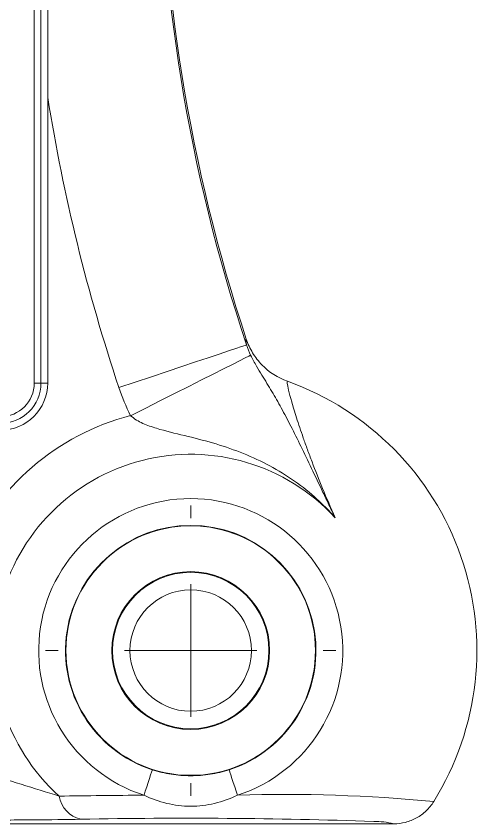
# Model space of a CAD drawing. Header units: millimetres. Extents: x 24.3 to 104.7, y 23.5 to 104.3.
# Drawn here: x 87.27 to 104.65, y 23.51 to 53.98 of the extents above; entities that cross this region are included whole.
import ezdxf

# ---------------------------------------------------------------- set-up
doc = ezdxf.new("R2010")
doc.units = ezdxf.units.MM

# ---------------------------------------------------------------- blocks, each defined once
blk = doc.blocks.new('SW_CENTERMARKSYMBOL_0')
at = {"color": 0, "linetype": 'Continuous', "lineweight": 0}
for p, q in [((0, 5), (0, 5.477)), ((0, 0), (0, 2.5)), ((-5, 0), (-5.477, 0)), ((0, 0), (-2.5, 0)), ((0, 0), (0, -2.5)), ((0, 0), (2.5, 0)), ((5, 0), (5.477, 0)), ((0, -5), (0, -5.477))]:
    blk.add_line(p, q, dxfattribs=at)

msp = doc.modelspace()

# ---------------------------------------------------------------- linework, layer by layer
at = {"color": 7, "linetype": 'Continuous', "lineweight": 15}
for p, q in [((87.957, 40.139), (87.957, 88.721)), ((88.211, 40.139), (88.211, 88.721)), ((88.465, 88.159), (88.465, 40.139)), ((88.211, 40.139), (87.957, 40.139)), ((88.465, 40.139), (88.211, 40.139)), ((83.637, 23.508), (101.518, 23.508))]:
    msp.add_line(p, q, dxfattribs=at)
at = {"color": 7, "linetype": 'Continuous', "lineweight": 15, "flags": 128}
for points in [[(95.968, 41.578), (95.912, 41.559), (95.777, 41.514), (95.566, 41.444), (95.282, 41.349), (94.929, 41.231), (94.514, 41.092), (94.043, 40.935), (93.524, 40.761), (92.966, 40.575), (92.379, 40.378), (91.77, 40.175), (91.152, 39.968)], [(96.122, 41.191), (96.053, 41.156), (95.913, 41.085), (95.705, 40.98), (95.431, 40.842), (95.097, 40.674), (94.707, 40.477), (94.267, 40.256), (93.785, 40.013), (93.269, 39.752), (92.725, 39.478), (92.164, 39.196), (91.594, 38.908)], [(92.409, 25.55), (92.401, 25.525), (92.379, 25.459), (92.346, 25.355), (92.302, 25.221), (92.252, 25.066), (92.199, 24.902), (92.146, 24.738), (92.098, 24.588)], [(95.622, 24.588), (95.573, 24.738), (95.52, 24.902), (95.467, 25.066), (95.417, 25.221), (95.374, 25.355), (95.34, 25.459), (95.319, 25.525), (95.311, 25.55)]]:
    msp.add_lwpolyline(points, dxfattribs=at)
at = {"color": 7, "linetype": 'Continuous', "lineweight": 15}
for radius in [4.707, 2.977, 2.951, 2.291]:
    msp.add_circle((93.86, 30.046), radius, dxfattribs=at)
for centre, radius, start, end in [((156.446, 61.796), 63.768, 161.51546, 198.48454), ((156.446, 61.796), 63.71, 161.70712, 198.29288), ((156.446, 61.796), 68.846, 189.09417, 198.48454), ((86.687, 40.139), 1.524, 270, 0), ((86.687, 40.139), 1.27, 270, 0), ((86.687, 40.139), 1.778, 270, 0), ((93.86, 30.046), 10.795, 328.1447, 70.2368), ((93.86, 30.046), 9.148, 104.3432, 210.32), ((93.86, 30.046), 7.405, 42.603, 227.8677), ((93.86, 30.046), 5.735, 287.8911, 252.1089), ((93.86, 30.046), 4.724, 287.8911, 252.1089), ((93.409, -251.776), 276.367, 90.2718, 90.93646), ((89.967, 24.741), 1.091, 189.8904, 256.4066), ((97.451, -33.487), 58.104, 84.49174, 91.80466), ((93.73, -180.363), 204.084, 88.02505, 91.12851)]:
    msp.add_arc(centre, radius, start, end, dxfattribs=at)
at = {"color": 8, "linetype": 'Continuous', "lineweight": 15}
msp.add_arc((100.812, 20.845), 2.755, 75.1662, 91.0282, dxfattribs=at)
at = {"color": 7, "linetype": 'Continuous', "lineweight": 15}
for points in [[(95.968, 41.578), (95.938, 41.73), (95.934, 41.803), (95.956, 41.799)], [(95.968, 41.578), (96.012, 41.444), (96.063, 41.315), (96.122, 41.191)], [(91.594, 38.908), (91.421, 39.251), (91.274, 39.604), (91.152, 39.968)]]:
    msp.add_open_spline(points, degree=3, dxfattribs=at)
for points, knots in [([(95.956, 41.799), (96.017, 41.615), (96.097, 41.442), (96.295, 41.115), (96.415, 40.96), (96.815, 40.55), (97.146, 40.336), (97.51, 40.205)], [0, 0, 0, 0, 0.25, 0.25, 0.5, 0.5, 1, 1, 1, 1]), ([(96.122, 41.191), (96.197, 41.033), (96.27, 40.902), (96.412, 40.657), (96.48, 40.545), (96.677, 40.225), (96.8, 40.027), (97.04, 39.621), (97.158, 39.415), (97.396, 38.98), (97.516, 38.751), (97.885, 38.028), (98.14, 37.501), (98.558, 36.627), (98.701, 36.326), (98.924, 35.86), (99, 35.702), (99.154, 35.383), (99.233, 35.219), (99.31, 35.058)], [0, 0, 0, 0, 0.0625, 0.0625, 0.125, 0.125, 0.25, 0.25, 0.375, 0.375, 0.5, 0.5, 0.75, 0.75, 0.875, 0.875, 0.9375, 0.9375, 1, 1, 1, 1]), ([(97.51, 40.205), (97.496, 40.21), (97.493, 40.184), (97.507, 40.07), (97.525, 39.982), (97.581, 39.749), (97.62, 39.604), (97.694, 39.344), (97.722, 39.25), (97.783, 39.048), (97.817, 38.939), (97.927, 38.594), (98.012, 38.341), (98.157, 37.926), (98.209, 37.781), (98.318, 37.481), (98.377, 37.324), (98.56, 36.842), (98.693, 36.506), (98.983, 35.804), (99.141, 35.436), (99.31, 35.058)], [0, 0, 0, 0, 0.125, 0.125, 0.25, 0.25, 0.375, 0.375, 0.4375, 0.4375, 0.5, 0.5, 0.625, 0.625, 0.6875, 0.6875, 0.75, 0.75, 0.875, 0.875, 1, 1, 1, 1]), ([(91.594, 38.908), (91.731, 38.783), (91.889, 38.694), (92.221, 38.543), (92.394, 38.484), (92.917, 38.325), (93.272, 38.244), (93.981, 38.072), (94.335, 37.982), (95.036, 37.777), (95.384, 37.661), (96.406, 37.263), (97.057, 36.93), (97.968, 36.31), (98.258, 36.085), (98.671, 35.72), (98.805, 35.593), (99.065, 35.332), (99.191, 35.195), (99.31, 35.058)], [0, 0, 0, 0, 0.0625, 0.0625, 0.125, 0.125, 0.25, 0.25, 0.375, 0.375, 0.5, 0.5, 0.75, 0.75, 0.875, 0.875, 0.9375, 0.9375, 1, 1, 1, 1]), ([(85.963, 25.428), (86.474, 25.295), (86.975, 25.152), (87.952, 24.854), (88.425, 24.701), (88.892, 24.554)], [0, 0, 0, 0, 0.5, 0.5, 1, 1, 1, 1]), ([(92.409, 25.55), (92.645, 25.474), (92.884, 25.417), (93.368, 25.342), (93.614, 25.322), (94.109, 25.323), (94.353, 25.342), (94.836, 25.417), (95.075, 25.474), (95.311, 25.55)], [0, 0, 0, 0, 0.25, 0.25, 0.5, 0.5, 0.75, 0.75, 1, 1, 1, 1]), ([(95.622, 24.588), (95.345, 24.456), (95.059, 24.353), (94.465, 24.21), (94.164, 24.173), (93.549, 24.173), (93.247, 24.211), (92.662, 24.353), (92.374, 24.456), (92.098, 24.588)], [0, 0, 0, 0, 0.25, 0.25, 0.5, 0.5, 0.75, 0.75, 1, 1, 1, 1]), ([(103.029, 24.348), (102.949, 24.219), (102.854, 24.103), (102.636, 23.896), (102.513, 23.805), (102.251, 23.66), (102.109, 23.603), (101.818, 23.527), (101.67, 23.508), (101.518, 23.508)], [0, 0, 0, 0, 0.25, 0.25, 0.5, 0.5, 0.75, 0.75, 1, 1, 1, 1]), ([(89.71, 23.681), (89.149, 23.672), (88.555, 23.664), (87.606, 23.656), (87.281, 23.654), (86.628, 23.651), (86.298, 23.65), (85.963, 23.65)], [0, 0, 0, 0, 0.5, 0.5, 0.75, 0.75, 1, 1, 1, 1])]:
    msp.add_open_spline(points, degree=3, knots=knots, dxfattribs=at)

# ---------------------------------------------------------------- block references
at = {"color": 7, "linetype": 'Continuous', "lineweight": 0}
msp.add_blockref('SW_CENTERMARKSYMBOL_0', (93.86, 30.046), dxfattribs=at)

doc.saveas('drawing.dxf')
